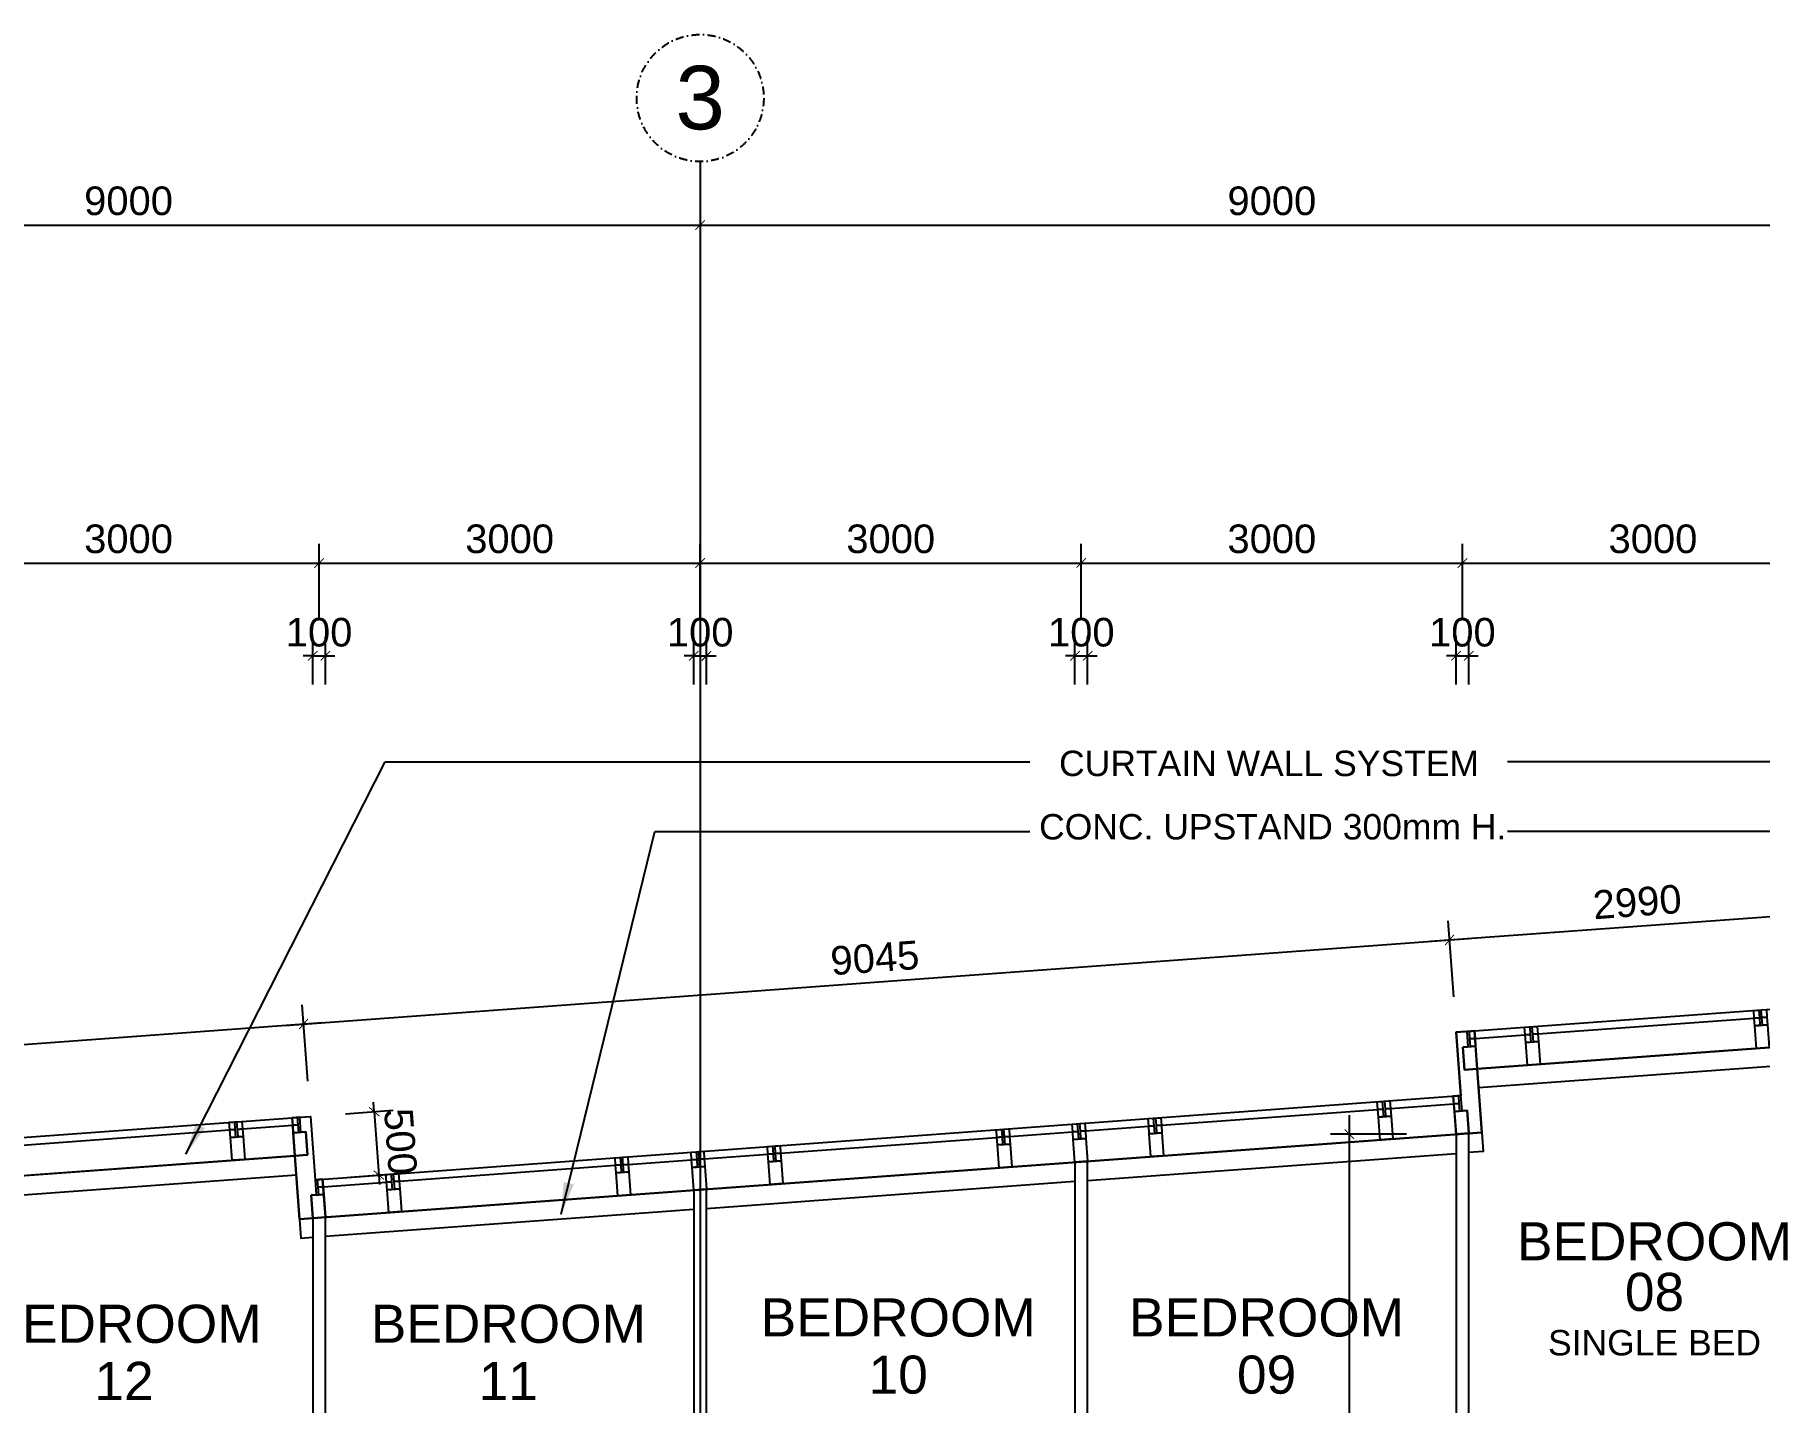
# Model space of a CAD drawing. Header units: millimetres. Extents: x 1500 to 71987, y 7230 to 49618.
# Drawn here: x 22760 to 36339, y 36185 to 46950 of the extents above; entities that cross this region are included whole.
import ezdxf
from ezdxf.enums import TextEntityAlignment as Align

# ---------------------------------------------------------------- set-up
doc = ezdxf.new("R2010")
doc.units = ezdxf.units.MM
doc.header["$MEASUREMENT"] = 0
doc.linetypes.add('CENTERX2', pattern=[101.6, 63.5, -12.7, 12.7, -12.7])
doc.linetypes.add('DASHDOT', pattern=[25.4, 12.7, -6.35, 0, -6.35])
doc.layers.get('0').update_dxf_attribs({"color": 8})
doc.layers.get('Defpoints').update_dxf_attribs({"color": 8})
for name, color, linetype in [('DLN020__', 8, 'DASHDOT'), ('Dry Wall', 8, 'Continuous'), ('GBP Dim', 8, 'Continuous'), ('GBP Text 200', 8, 'Continuous'), ('GBP Text 250', 8, 'Continuous'), ('grid', 8, 'CENTERX2'), ('Kerb', 8, 'Continuous'), ('TEXT Ref', 8, 'Continuous'), ('WINDOW', 8, 'Continuous'), ('WINDOW-MULLION', 8, 'Continuous'), ('zzz-room mix', 8, 'Continuous')]:
    doc.layers.add(name, color=color, linetype=linetype)
doc.styles.add('BH', font='arial.ttf')
doc.styles.add('SWIS721LT450', font='swissl.ttf')
doc.dimstyles.new('200 GBP', dxfattribs={"dimscale": 1.5, "dimtxt": 150, "dimasz": 50, "dimexe": 100, "dimexo": 50, "dimgap": 50, "dimtad": 1, "dimdec": 0, "dimzin": 0, "dimdsep": 46, "dimtxsty": 'BH', "dimblk": 'ARCHTICK', "dimcen": 0.09, "dimdle": 100, "dimclrd": 9, "dimclre": 9, "dimclrt": 1, "dimadec": 0, "dimazin": 0, "dimtfac": 1, "dimtdec": 0, "dimtix": 1, "dimtmove": 2, "dimatfit": 3, "dimldrblk": 'ARCHTICK', "dimfxl": 300, "dimfxlon": 1, "dimtolj": 1, "dimtzin": 0, "dimarcsym": 0})
doc.dimstyles.get("Standard").update_dxf_attribs({"dimtxt": 0.18, "dimasz": 0.18, "dimexe": 0.18, "dimexo": 0.0625, "dimgap": 0.09, "dimtad": 0, "dimtih": 1, "dimtoh": 1, "dimdec": 4, "dimzin": 0, "dimdsep": 46, "dimtxsty": 'Standard', "dimcen": 0.09, "dimadec": 0, "dimazin": 0, "dimtfac": 1, "dimtdec": 4, "dimtofl": 0, "dimtmove": 0, "dimatfit": 3, "dimfxl": 1, "dimtolj": 1, "dimtzin": 0, "dimarcsym": 0})

# ---------------------------------------------------------------- blocks, each defined once
blk = doc.blocks.new('A$C65CE4B9A')
at = {"layer": 'DLN020__', "ltscale": 5}
blk.add_circle((-41000, 11000), 500, dxfattribs=at)
at = {"layer": 'grid', "ltscale": 200}
blk.add_line((-41000, 10500), (-41000, -20450), dxfattribs=at)
at = {"layer": 'DLN020__', "ltscale": 5, "insert": (-41000, 11000), "char_height": 500, "width": 746.16, "attachment_point": 5, "style": 'SWIS721LT450'}
blk.add_mtext('3', dxfattribs=at)
blk = doc.blocks.new('_ArchTick')
at = {"color": 0, "const_width": 0.1}
blk.add_lwpolyline([(0.5, 0.5), (-0.5, -0.5)], dxfattribs=at)
blk = doc.blocks.new('*D206')
at = {"layer": 'Defpoints', "color": 0, "transparency": 16777216}
for p in [(28000, 45950), (37000, 45950), (37000, 45450)]:
    blk.add_point(p, dxfattribs=at)
at = {"layer": 'GBP Dim', "color": 9, "lineweight": -2, "transparency": 16777216}
for p, q in [((28000, 45875), (28000, 45300)), ((37000, 45875), (37000, 45300)), ((27850, 45450), (37150, 45450))]:
    blk.add_line(p, q, dxfattribs=at)
at = {"layer": 'GBP Dim', "color": 9, "lineweight": -2, "transparency": 16777216, "xscale": 75, "yscale": 75, "zscale": 75, "rotation": 180}
blk.add_blockref('_ArchTick', (28000, 45450), dxfattribs=at)
at = {"layer": 'GBP Dim', "color": 9, "lineweight": -2, "transparency": 16777216, "xscale": 75, "yscale": 75, "zscale": 75}
blk.add_blockref('_ArchTick', (37000, 45450), dxfattribs=at)
at = {"layer": 'GBP Dim', "transparency": 16777216, "insert": (32500, 45640), "char_height": 225, "attachment_point": 5, "style": 'BH'}
blk.add_mtext('\\A1;9000', dxfattribs=at)
blk = doc.blocks.new('*D210')
at = {"layer": 'Defpoints', "color": 0, "transparency": 16777216}
for p in [(19000, 45950), (28000, 45950), (28000, 45450)]:
    blk.add_point(p, dxfattribs=at)
at = {"layer": 'GBP Dim', "color": 9, "lineweight": -2, "transparency": 16777216}
for p, q in [((19000, 45875), (19000, 45300)), ((28000, 45875), (28000, 45300)), ((18850, 45450), (28150, 45450))]:
    blk.add_line(p, q, dxfattribs=at)
at = {"layer": 'GBP Dim', "color": 9, "lineweight": -2, "transparency": 16777216, "xscale": 75, "yscale": 75, "zscale": 75, "rotation": 180}
blk.add_blockref('_ArchTick', (19000, 45450), dxfattribs=at)
at = {"layer": 'GBP Dim', "color": 9, "lineweight": -2, "transparency": 16777216, "xscale": 75, "yscale": 75, "zscale": 75}
blk.add_blockref('_ArchTick', (28000, 45450), dxfattribs=at)
at = {"layer": 'GBP Dim', "transparency": 16777216, "insert": (23500, 45640), "char_height": 225, "attachment_point": 5, "style": 'BH'}
blk.add_mtext('\\A1;9000', dxfattribs=at)
blk = doc.blocks.new('*D218')
at = {"layer": 'Defpoints', "color": 0, "transparency": 16777216}
for p in [(25000, 42791), (22000, 37921), (25000, 37639)]:
    blk.add_point(p, dxfattribs=at)
at = {"layer": 'GBP Dim', "color": 9, "lineweight": -2, "transparency": 16777216}
for p, q in [((22000, 42341), (22000, 42941)), ((25000, 42341), (25000, 42941)), ((21850, 42791), (25150, 42791))]:
    blk.add_line(p, q, dxfattribs=at)
at = {"layer": 'GBP Dim', "color": 9, "lineweight": -2, "transparency": 16777216, "xscale": 75, "yscale": 75, "zscale": 75, "rotation": 180}
blk.add_blockref('_ArchTick', (22000, 42791), dxfattribs=at)
at = {"layer": 'GBP Dim', "color": 9, "lineweight": -2, "transparency": 16777216, "xscale": 75, "yscale": 75, "zscale": 75}
blk.add_blockref('_ArchTick', (25000, 42791), dxfattribs=at)
at = {"layer": 'GBP Dim', "transparency": 16777216, "insert": (23500, 42980), "char_height": 225, "attachment_point": 5, "style": 'BH'}
blk.add_mtext('\\A1;3000', dxfattribs=at)
blk = doc.blocks.new('*D219')
at = {"layer": 'Defpoints', "color": 0, "transparency": 16777216}
for p in [(28000, 42791), (28000, 37859), (25000, 37639)]:
    blk.add_point(p, dxfattribs=at)
at = {"layer": 'GBP Dim', "color": 9, "lineweight": -2, "transparency": 16777216}
for p, q in [((25000, 42341), (25000, 42941)), ((28000, 42341), (28000, 42941)), ((24850, 42791), (28150, 42791))]:
    blk.add_line(p, q, dxfattribs=at)
at = {"layer": 'GBP Dim', "color": 9, "lineweight": -2, "transparency": 16777216, "xscale": 75, "yscale": 75, "zscale": 75, "rotation": 180}
blk.add_blockref('_ArchTick', (25000, 42791), dxfattribs=at)
at = {"layer": 'GBP Dim', "color": 9, "lineweight": -2, "transparency": 16777216, "xscale": 75, "yscale": 75, "zscale": 75}
blk.add_blockref('_ArchTick', (28000, 42791), dxfattribs=at)
at = {"layer": 'GBP Dim', "transparency": 16777216, "insert": (26500, 42980), "char_height": 225, "attachment_point": 5, "style": 'BH'}
blk.add_mtext('\\A1;3000', dxfattribs=at)
blk = doc.blocks.new('*D185')
at = {"layer": 'Defpoints', "color": 0, "transparency": 16777216}
for p in [(31000, 42791), (31000, 38079), (28000, 37859)]:
    blk.add_point(p, dxfattribs=at)
at = {"layer": 'GBP Dim', "color": 9, "lineweight": -2, "transparency": 16777216}
for p, q in [((28000, 42341), (28000, 42941)), ((31000, 42341), (31000, 42941)), ((27850, 42791), (31150, 42791))]:
    blk.add_line(p, q, dxfattribs=at)
at = {"layer": 'GBP Dim', "color": 9, "lineweight": -2, "transparency": 16777216, "xscale": 75, "yscale": 75, "zscale": 75, "rotation": 180}
blk.add_blockref('_ArchTick', (28000, 42791), dxfattribs=at)
at = {"layer": 'GBP Dim', "color": 9, "lineweight": -2, "transparency": 16777216, "xscale": 75, "yscale": 75, "zscale": 75}
blk.add_blockref('_ArchTick', (31000, 42791), dxfattribs=at)
at = {"layer": 'GBP Dim', "transparency": 16777216, "insert": (29500, 42980), "char_height": 225, "attachment_point": 5, "style": 'BH'}
blk.add_mtext('\\A1;3000', dxfattribs=at)
blk = doc.blocks.new('*D186')
at = {"layer": 'Defpoints', "color": 0, "transparency": 16777216}
for p in [(34000, 42791), (34000, 38299), (31000, 38079)]:
    blk.add_point(p, dxfattribs=at)
at = {"layer": 'GBP Dim', "color": 9, "lineweight": -2, "transparency": 16777216}
for p, q in [((31000, 42341), (31000, 42941)), ((34000, 42341), (34000, 42941)), ((30850, 42791), (34150, 42791))]:
    blk.add_line(p, q, dxfattribs=at)
at = {"layer": 'GBP Dim', "color": 9, "lineweight": -2, "transparency": 16777216, "xscale": 75, "yscale": 75, "zscale": 75, "rotation": 180}
blk.add_blockref('_ArchTick', (31000, 42791), dxfattribs=at)
at = {"layer": 'GBP Dim', "color": 9, "lineweight": -2, "transparency": 16777216, "xscale": 75, "yscale": 75, "zscale": 75}
blk.add_blockref('_ArchTick', (34000, 42791), dxfattribs=at)
at = {"layer": 'GBP Dim', "transparency": 16777216, "insert": (32500, 42980), "char_height": 225, "attachment_point": 5, "style": 'BH'}
blk.add_mtext('\\A1;3000', dxfattribs=at)
blk = doc.blocks.new('*D187')
at = {"layer": 'Defpoints', "color": 0, "transparency": 16777216}
for p in [(37000, 42791), (37000, 38519), (34000, 38299)]:
    blk.add_point(p, dxfattribs=at)
at = {"layer": 'GBP Dim', "color": 9, "lineweight": -2, "transparency": 16777216}
for p, q in [((34000, 42341), (34000, 42941)), ((37000, 42341), (37000, 42941)), ((33850, 42791), (37150, 42791))]:
    blk.add_line(p, q, dxfattribs=at)
at = {"layer": 'GBP Dim', "color": 9, "lineweight": -2, "transparency": 16777216, "xscale": 75, "yscale": 75, "zscale": 75, "rotation": 180}
blk.add_blockref('_ArchTick', (34000, 42791), dxfattribs=at)
at = {"layer": 'GBP Dim', "color": 9, "lineweight": -2, "transparency": 16777216, "xscale": 75, "yscale": 75, "zscale": 75}
blk.add_blockref('_ArchTick', (37000, 42791), dxfattribs=at)
at = {"layer": 'GBP Dim', "transparency": 16777216, "insert": (35500, 42980), "char_height": 225, "attachment_point": 5, "style": 'BH'}
blk.add_mtext('\\A1;3000', dxfattribs=at)
blk = doc.blocks.new('*D193')
at = {"layer": 'Defpoints', "color": 0, "transparency": 16777216}
for p in [(24878, 39163), (24942, 38287), (18971, 37749)]:
    blk.add_point(p, dxfattribs=at)
at = {"layer": 'GBP Dim', "color": 9, "lineweight": -2, "transparency": 16777216}
for p, q in [((24911, 38714), (24867, 39313)), ((18749, 38714), (25028, 39174)), ((18932, 38276), (18888, 38874))]:
    blk.add_line(p, q, dxfattribs=at)
at = {"layer": 'GBP Dim', "color": 9, "lineweight": -2, "transparency": 16777216, "xscale": 75, "yscale": 75, "zscale": 75}
for p, rotation in [((24878, 39163), 4.194182783190666), ((18899, 38725), 184.1941827831907)]:
    blk.add_blockref('_ArchTick', p, dxfattribs=dict(at, rotation=rotation))
at = {"layer": 'GBP Dim', "transparency": 16777216, "insert": (21875, 39133), "char_height": 225, "attachment_point": 5, "rotation": 4.1942, "style": 'BH'}
blk.add_mtext('\\A1;5995', dxfattribs=at)
blk = doc.blocks.new('*D194')
at = {"layer": 'Defpoints', "color": 0, "transparency": 16777216}
for p in [(33899, 39825), (33963, 38948), (24942, 38287)]:
    blk.add_point(p, dxfattribs=at)
at = {"layer": 'GBP Dim', "color": 9, "lineweight": -2, "transparency": 16777216}
for p, q in [((33932, 39376), (33888, 39974)), ((24729, 39152), (34049, 39836)), ((24911, 38714), (24867, 39313))]:
    blk.add_line(p, q, dxfattribs=at)
at = {"layer": 'GBP Dim', "color": 9, "lineweight": -2, "transparency": 16777216, "xscale": 75, "yscale": 75, "zscale": 75}
for p, rotation in [((33899, 39825), 4.194182783190666), ((24878, 39163), 184.1941827831907)]:
    blk.add_blockref('_ArchTick', p, dxfattribs=dict(at, rotation=rotation))
at = {"layer": 'GBP Dim', "transparency": 16777216, "insert": (29375, 39683), "char_height": 225, "attachment_point": 5, "rotation": 4.1942, "style": 'BH'}
blk.add_mtext('\\A1;9045', dxfattribs=at)
blk = doc.blocks.new('*D195')
at = {"layer": 'Defpoints', "color": 0, "transparency": 16777216}
for p in [(36881, 40043), (36945, 39167), (33963, 38948)]:
    blk.add_point(p, dxfattribs=at)
at = {"layer": 'GBP Dim', "color": 9, "lineweight": -2, "transparency": 16777216}
for p, q in [((36914, 39594), (36870, 40193)), ((33750, 39814), (37031, 40054)), ((33932, 39376), (33888, 39974))]:
    blk.add_line(p, q, dxfattribs=at)
at = {"layer": 'GBP Dim', "color": 9, "lineweight": -2, "transparency": 16777216, "xscale": 75, "yscale": 75, "zscale": 75}
for p, rotation in [((36881, 40043), 4.194182783190666), ((33899, 39825), 184.1941827831907)]:
    blk.add_blockref('_ArchTick', p, dxfattribs=dict(at, rotation=rotation))
at = {"layer": 'GBP Dim', "transparency": 16777216, "insert": (35376, 40123), "char_height": 225, "attachment_point": 5, "rotation": 4.1942, "style": 'BH'}
blk.add_mtext('\\A1;2990', dxfattribs=at)
blk = doc.blocks.new('*D161')
at = {"layer": 'Defpoints', "color": 0, "transparency": 16777216}
for p in [(33111, 38296), (33654, 38296), (33650, 32946)]:
    blk.add_point(p, dxfattribs=at)
at = {"layer": 'GBP Dim', "color": 9, "lineweight": -2, "transparency": 16777216}
for p, q in [((33111, 32796), (33111, 38446)), ((33561, 38296), (32961, 38296)), ((33561, 32946), (32961, 32946))]:
    blk.add_line(p, q, dxfattribs=at)
at = {"layer": 'GBP Dim', "color": 9, "lineweight": -2, "transparency": 16777216, "xscale": 75, "yscale": 75, "zscale": 75}
for p, rotation in [((33111, 38296), 90), ((33111, 32946), 270)]:
    blk.add_blockref('_ArchTick', p, dxfattribs=dict(at, rotation=rotation))
at = {"layer": 'GBP Dim', "transparency": 16777216, "insert": (32921, 35521), "char_height": 225, "attachment_point": 5, "rotation": 90, "style": 'BH'}
blk.add_mtext('\\A1;5350', dxfattribs=at)
blk = doc.blocks.new('*D169')
at = {"layer": 'Defpoints', "color": 0, "transparency": 16777216}
for p in [(24917, 38435), (24953, 37937), (25470, 37975)]:
    blk.add_point(p, dxfattribs=at)
at = {"layer": 'GBP Dim', "color": 9, "lineweight": -2, "transparency": 16777216}
for p, q in [((25209, 38457), (25583, 38484)), ((25434, 38473), (25428, 38548)), ((25434, 38473), (25470, 37975)), ((25246, 37958), (25620, 37986)), ((25470, 37975), (25476, 37900))]:
    blk.add_line(p, q, dxfattribs=at)
at = {"layer": 'GBP Dim', "color": 9, "lineweight": -2, "transparency": 16777216, "xscale": 75, "yscale": 75, "zscale": 75}
for p, rotation in [((25434, 38473), 274.1943084168726), ((25470, 37975), 94.19430841687253)]:
    blk.add_blockref('_ArchTick', p, dxfattribs=dict(at, rotation=rotation))
at = {"layer": 'GBP Dim', "transparency": 16777216, "insert": (25641, 38238), "char_height": 225, "attachment_point": 5, "rotation": 274.1943, "style": 'BH'}
blk.add_mtext('\\A1;500', dxfattribs=at)
blk = doc.blocks.new('*D60')
at = {"layer": 'Defpoints', "color": 0, "transparency": 16777216}
for p in [(34050, 42061), (33950, 41079, 0), (34050, 41079, 0)]:
    blk.add_point(p, dxfattribs=at)
at = {"layer": 'GBP Dim', "color": 9, "lineweight": -2, "transparency": 16777216}
for p, q in [((33950, 41836), (33950, 42211)), ((34050, 41836), (34050, 42211)), ((33950, 42061), (33875, 42061)), ((33950, 42061), (34050, 42061)), ((34050, 42061), (34125, 42061))]:
    blk.add_line(p, q, dxfattribs=at)
at = {"layer": 'GBP Dim', "color": 9, "lineweight": -2, "transparency": 16777216, "xscale": 75, "yscale": 75, "zscale": 75}
blk.add_blockref('_ArchTick', (33950, 42061), dxfattribs=at)
at = {"layer": 'GBP Dim', "color": 9, "lineweight": -2, "transparency": 16777216, "xscale": 75, "yscale": 75, "zscale": 75, "rotation": 180}
blk.add_blockref('_ArchTick', (34050, 42061), dxfattribs=at)
at = {"layer": 'GBP Dim', "transparency": 16777216, "insert": (34000, 42245), "char_height": 225, "attachment_point": 5, "style": 'BH'}
blk.add_mtext('\\A1;100', dxfattribs=at)
blk = doc.blocks.new('*D61')
at = {"layer": 'Defpoints', "color": 0, "transparency": 16777216}
for p in [(31050, 42061), (30950, 41079, 0), (31050, 41079, 0)]:
    blk.add_point(p, dxfattribs=at)
at = {"layer": 'GBP Dim', "color": 9, "lineweight": -2, "transparency": 16777216}
for p, q in [((30950, 41836), (30950, 42211)), ((31050, 41836), (31050, 42211)), ((30950, 42061), (30875, 42061)), ((30950, 42061), (31050, 42061)), ((31050, 42061), (31125, 42061))]:
    blk.add_line(p, q, dxfattribs=at)
at = {"layer": 'GBP Dim', "color": 9, "lineweight": -2, "transparency": 16777216, "xscale": 75, "yscale": 75, "zscale": 75}
blk.add_blockref('_ArchTick', (30950, 42061), dxfattribs=at)
at = {"layer": 'GBP Dim', "color": 9, "lineweight": -2, "transparency": 16777216, "xscale": 75, "yscale": 75, "zscale": 75, "rotation": 180}
blk.add_blockref('_ArchTick', (31050, 42061), dxfattribs=at)
at = {"layer": 'GBP Dim', "transparency": 16777216, "insert": (31000, 42245), "char_height": 225, "attachment_point": 5, "style": 'BH'}
blk.add_mtext('\\A1;100', dxfattribs=at)
blk = doc.blocks.new('*D62')
at = {"layer": 'Defpoints', "color": 0, "transparency": 16777216}
for p in [(28050, 42061), (27950, 41079, 0), (28050, 41079, 0)]:
    blk.add_point(p, dxfattribs=at)
at = {"layer": 'GBP Dim', "color": 9, "lineweight": -2, "transparency": 16777216}
for p, q in [((27950, 41836), (27950, 42211)), ((28050, 41836), (28050, 42211)), ((27950, 42061), (27875, 42061)), ((27950, 42061), (28050, 42061)), ((28050, 42061), (28125, 42061))]:
    blk.add_line(p, q, dxfattribs=at)
at = {"layer": 'GBP Dim', "color": 9, "lineweight": -2, "transparency": 16777216, "xscale": 75, "yscale": 75, "zscale": 75}
blk.add_blockref('_ArchTick', (27950, 42061), dxfattribs=at)
at = {"layer": 'GBP Dim', "color": 9, "lineweight": -2, "transparency": 16777216, "xscale": 75, "yscale": 75, "zscale": 75, "rotation": 180}
blk.add_blockref('_ArchTick', (28050, 42061), dxfattribs=at)
at = {"layer": 'GBP Dim', "transparency": 16777216, "insert": (28000, 42245), "char_height": 225, "attachment_point": 5, "style": 'BH'}
blk.add_mtext('\\A1;100', dxfattribs=at)
blk = doc.blocks.new('*D63')
at = {"layer": 'Defpoints', "color": 0, "transparency": 16777216}
for p in [(25050, 42061), (24950, 41079, 0), (25050, 41079, 0)]:
    blk.add_point(p, dxfattribs=at)
at = {"layer": 'GBP Dim', "color": 9, "lineweight": -2, "transparency": 16777216}
for p, q in [((24950, 41836), (24950, 42211)), ((25050, 41836), (25050, 42211)), ((24950, 42061), (24875, 42061)), ((24950, 42061), (25050, 42061)), ((25050, 42061), (25125, 42061))]:
    blk.add_line(p, q, dxfattribs=at)
at = {"layer": 'GBP Dim', "color": 9, "lineweight": -2, "transparency": 16777216, "xscale": 75, "yscale": 75, "zscale": 75}
blk.add_blockref('_ArchTick', (24950, 42061), dxfattribs=at)
at = {"layer": 'GBP Dim', "color": 9, "lineweight": -2, "transparency": 16777216, "xscale": 75, "yscale": 75, "zscale": 75, "rotation": 180}
blk.add_blockref('_ArchTick', (25050, 42061), dxfattribs=at)
at = {"layer": 'GBP Dim', "transparency": 16777216, "insert": (25000, 42245), "char_height": 225, "attachment_point": 5, "style": 'BH'}
blk.add_mtext('\\A1;100', dxfattribs=at)
blk = doc.blocks.new('CURTAIN WALL')
at = {"layer": 'WINDOW-MULLION', "ltscale": 100}
blk.add_line((-10, 300), (10, 300), dxfattribs=at)
for points in [[(-50, 300), (-10, 300), (-10, 240), (-50, 240), (-50, 300)], [(10, 300), (50, 300), (50, 240), (10, 240), (10, 300)], [(-50, 240), (-10, 240), (-10, 180), (-50, 180), (-50, 240)], [(10, 240), (50, 240), (50, 180), (10, 180), (10, 240)]]:
    blk.add_lwpolyline(points, dxfattribs=at)
at = {"layer": 'WINDOW-MULLION'}
blk.add_lwpolyline([(-50, 180), (50, 180), (50, 0), (-50, 0)], close=True, dxfattribs=at)
blk = doc.blocks.new('A$C2EC83355')
at = {"ltscale": 100}
blk.add_line((-60, 180), (-40, 180), dxfattribs=at)
for points in [[(-40, 300), (-100, 300), (-100, 0), (0, 0), (0, 180), (-40, 180), (-40, 300)], [(-100, 300), (-60, 300), (-60, 240), (-100, 240), (-100, 300)], [(-100, 240), (-60, 240), (-60, 180), (-100, 180), (-100, 240)]]:
    blk.add_lwpolyline(points, dxfattribs=at)
blk.add_lwpolyline([(-100, 180), (0, 180), (0, 0), (-100, 0)], close=True)
blk = doc.blocks.new('A$C05020688')
at = {"ltscale": 100}
blk.add_line((-60, 180), (-40, 180), dxfattribs=at)
for points in [[(-100, 180), (-100, 0), (0, 0), (0, 300), (-60, 300), (-60, 180), (-100, 180)], [(-40, 300), (0, 300), (0, 240), (-40, 240), (-40, 300)], [(-40, 240), (0, 240), (0, 180), (-40, 180), (-40, 240)]]:
    blk.add_lwpolyline(points, dxfattribs=at)
blk.add_lwpolyline([(-100, 180), (0, 180), (0, 0), (-100, 0)], close=True)

msp = doc.modelspace()

# ---------------------------------------------------------------- linework, layer by layer
at = {"layer": 'Dry Wall'}
for points in [[(33950, 33591.5), (34050, 33591.5), (34050, 38303.1), (33950, 38295.7), (33950, 33591.5)], [(31050, 35369.6), (31050, 38083.1), (30950, 38075.8), (30950, 35369.6), (31050, 35369.6)], [(28050, 34550), (28050, 37863.1), (27950, 37855.8), (27950, 34550)], [(25050, 34929.6), (25050, 37643.1), (24950, 37635.8), (24950, 34929.6)]]:
    msp.add_lwpolyline(points, dxfattribs=at)
at = {"layer": 'Kerb'}
for p, q in [((36820.8, 38857.2), (34128, 38659.7)), ((22050, 37774.4), (24820.8, 37977.2))]:
    msp.add_line(p, q, dxfattribs=at)
for points in [[(34153.6, 38310.7), (34164.6, 38161.1), (34050, 38152.7)], [(31050, 37932.7), (33950, 38145.4)], [(28050, 37712.7), (30950, 37925.4)], [(24846.4, 37628.2), (24857.4, 37478.6), (24950, 37485.4)], [(25050, 37492.7), (27950, 37705.4)]]:
    msp.add_lwpolyline(points, dxfattribs=at)
at = {"layer": 'WINDOW'}
for points in [[(18988, 37499.4), (18951.4, 37998.9), (24931.5, 38436.6), (24968.1, 37937.9), (28005.7, 38160.7), (33988, 38599.4), (33951.5, 39098), (36931.5, 39316.6), (36968.1, 38817.9), (39988, 39039.4), (39951.5, 39538), (42931.5, 39756.6), (42968.1, 39257.9), (48931.5, 39695.5), (48968.1, 39196.6), (55535.6, 39678.2), (55591.2, 38920.7)], [(18988, 37499.4), (18951.4, 37998.9), (24931.5, 38436.6), (24968.1, 37937.9), (28005.7, 38160.7), (33988, 38599.4), (33951.5, 39098), (36931.5, 39316.6), (36968.1, 38817.9), (39988, 39039.4), (39951.5, 39538), (42931.5, 39756.6), (42968.1, 39257.9), (48931.5, 39695.5), (48968.1, 39196.6), (55535.6, 39678.2), (55596.7, 38845.7)], [(19049.9, 37203.1), (19153.1, 37210.5), (19153.1, 37210.5), (19116.8, 37710.1), (24809.8, 38126.8), (24846.4, 37628.2), (28027.6, 37861.5), (34153.6, 38310.7), (34117, 38809.3), (36809.8, 39006.8), (36846.4, 38508.2), (40153.6, 38750.7), (40117, 39249.4), (42813.7, 39447.1), (42850.3, 38948.4), (48813.7, 39385.8), (48850.3, 38887.1), (52050, 39121.8)], [(34594.1, 39085), (36297.6, 39209.9)], [(34099.5, 39048.7), (34494.4, 39077.7)], [(31630.7, 38366.3), (33334.2, 38491.2)], [(33433.9, 38498.6), (33932.6, 38535.1)], [(22594.1, 38205.3), (24297.6, 38330)], [(24397.4, 38337.2), (24792.3, 38366.2)], [(30435.6, 38278.7), (30934.3, 38315.3)], [(31032.3, 38322.4), (31531, 38359)], [(28633.4, 38146.5), (30335.9, 38271.4)], [(25630.7, 37926.3), (27334.2, 38051.2)], [(27433.9, 38058.5), (27932.7, 38095.1)], [(28032.4, 38102.4), (28533.7, 38139.2)], [(25032.3, 37882.4), (25531, 37919)]]:
    msp.add_lwpolyline(points, dxfattribs=at)
at = {"layer": 'WINDOW-MULLION'}
for points in [[(34035.2, 39104.1), (33951.5, 39098), (33988, 38599.3)], [(24847.7, 38430.4), (24931.5, 38436.5), (24968.1, 37937.9)]]:
    msp.add_lwpolyline(points, dxfattribs=at)
at = {"layer": 'zzz-room mix'}
msp.add_lwpolyline([(36809.8, 39006.8), (34117, 38809.3), (34153.6, 38310.7), (24846.4, 37628.7), (24809.8, 38126.8), (19116.9, 37709.4)], dxfattribs=at)

# ---------------------------------------------------------------- block references
at = {"layer": 'TEXT Ref'}
msp.add_blockref('A$C65CE4B9A', (69000, 35450), dxfattribs=at)
at = {"layer": 'WINDOW-MULLION'}
for name, p, rotation in [('CURTAIN WALL', (36365, 38974.2), 4.194182774196734), ('A$C05020688', (34117, 38809.3), 4.194182783392757), ('CURTAIN WALL', (34561.8, 38842), 4.194182774196734), ('A$C2EC83355', (34050, 38303.1), 4.194182783392757), ('A$C2EC83355', (24909.6, 38134.2), 4.194182783392806), ('CURTAIN WALL', (33401.6, 38255.5), 4.194182774196734), ('CURTAIN WALL', (24365, 38094.3), 4.194182774196734), ('CURTAIN WALL', (30403.3, 38035.7), 4.194182774196734), ('CURTAIN WALL', (31000, 38079.4), 4.194182774196734), ('CURTAIN WALL', (31598.4, 38123.3), 4.194182774196734), ('CURTAIN WALL', (28000, 37859.4), 4.194182774196734), ('CURTAIN WALL', (28601.1, 37903.5), 4.194182774196734), ('CURTAIN WALL', (27401.6, 37815.5), 4.194182774196734), ('A$C05020688', (25049.9, 37643.1), 4.194182783392757), ('CURTAIN WALL', (25598.4, 37683.3), 4.194182774196719)]:
    msp.add_blockref(name, p, dxfattribs=dict(at, rotation=rotation))

# ---------------------------------------------------------------- texts
at = {"layer": 'GBP Text 200', "style": 'BH'}
for s, p in [('CURTAIN WALL SYSTEM ', (30824.8, 41114.2)), ('CONC. UPSTAND 300mm H.', (30667.6, 40615.4))]:
    msp.add_text(s, height=200, dxfattribs=at).set_placement(p)
msp.add_text('SINGLE BED', height=200, dxfattribs=at).set_placement((35512.4, 36555.2), align=Align.CENTER)
at = {"layer": 'GBP Text 250', "style": 'BH'}
for s, p in [('BEDROOM', (35512.4, 37303.2)), ('08', (35512.4, 36905.2)), ('BEDROOM', (23464.3, 36654.3)), ('BEDROOM', (26489.8, 36654.3)), ('BEDROOM', (29558.6, 36704.3)), ('BEDROOM', (32458.6, 36704.3)), ('10', (29558.6, 36254.3)), ('09', (32458.6, 36254.3)), ('12', (23464.3, 36204.3)), ('11', (26489.8, 36204.3))]:
    msp.add_text(s, height=300, dxfattribs=at).set_placement(p, align=Align.CENTER)

# ---------------------------------------------------------------- dimensions: what is measured, and where the dimension line sits
at = {"layer": 'GBP Dim'}
for base, p1, p2, picture, middle in [((28000, 45450), (19000, 45950), (28000, 45950), '*D210', (23500, 45639.9)), ((37000, 45450), (28000, 45950), (37000, 45950), '*D206', (32500, 45639.9)), ((25000, 42790.5), (22000, 37921.1), (25000, 37639.4), '*D218', (23500, 42980.5)), ((28000, 42790.5), (25000, 37639.4), (28000, 37859.4), '*D219', (26500, 42980.5)), ((30999.6, 42790.5), (28000, 37859.4), (30999.6, 38079.4), '*D185', (29499.8, 42980.5)), ((34000, 42790.5), (30999.6, 38079.4), (34000, 38299.4), '*D186', (32499.8, 42980.5)), ((37000, 42790.5), (34000, 38299.3), (37000, 38519.4), '*D187', (35500, 42980.5))]:
    dim = msp.add_linear_dim(base=base, p1=p1, p2=p2, dimstyle='200 GBP', override={"dimclrt": 256, "dimfxl": 300, "dimfxlon": 1}, dxfattribs=at)
    dim.commit()
    dim.dimension.update_dxf_attribs({"geometry": picture, "text_midpoint": middle})
for base, p1, p2, picture, middle in [((25050, 42061.1), (24950, 41079.1, 0), (25050, 41079.1, 0), '*D63', (25000, 42244.6)), ((28050, 42061.1), (27950, 41079.1, 0), (28050, 41079.1, 0), '*D62', (28000, 42244.6)), ((31049.6, 42061.1), (30949.6, 41079.1, 0), (31049.6, 41079.1, 0), '*D61', (30999.6, 42244.6)), ((34050, 42061.1), (33950, 41079.1, 0), (34050, 41079.1, 0), '*D60', (34000, 42244.6))]:
    dim = msp.add_linear_dim(base=base, p1=p1, p2=p2, dimstyle='200 GBP', override={"dimclrt": 256, "dimfxl": 150}, dxfattribs=at)
    dim.commit()
    dim.dimension.update_dxf_attribs({"geometry": picture, "text_midpoint": middle, "dimtype": 160})
for base, p1, p2, picture, middle in [((36881.2, 40043.2), (33963.4, 38948.5), (36945.5, 39167.2), '*D195', (35376.3, 40123.2)), ((33899.2, 39824.5), (24942.5, 38287), (33963.4, 38948.5), '*D194', (29374.8, 39683.1)), ((24878.2, 39163), (18970.6, 37748.7), (24942.5, 38287), '*D193', (21874.8, 39133.1))]:
    dim = msp.add_linear_dim(base=base, p1=p1, p2=p2, angle=4.19418, dimstyle='200 GBP', override={"dimclrt": 256}, dxfattribs=at)
    dim.commit()
    dim.dimension.update_dxf_attribs({"geometry": picture, "text_midpoint": middle})
dim = msp.add_aligned_dim(p1=(24916.6, 38435.5), p2=(24953.1, 37936.8), distance=518.5, dimstyle='200 GBP', override={"dimclrt": 256, "dimfxl": 150}, dxfattribs=at)
dim.commit()
dim.dimension.update_dxf_attribs({"geometry": '*D169', "text_midpoint": (25641.3, 38237.9)})
dim = msp.add_linear_dim(base=(33110.6, 38295.7), p1=(33650, 32945.9), p2=(33654.1, 38295.7), angle=90, dimstyle='200 GBP', override={"dimclrt": 256}, dxfattribs=at)
dim.commit()
dim.dimension.update_dxf_attribs({"geometry": '*D161', "text_midpoint": (32920.6, 35521.2), "dimtype": 160})

# ---------------------------------------------------------------- leaders
at = {"layer": 'GBP Text 200'}
for points in [[(23952, 38139.2), (25519.6, 41227.7), (30594.4, 41227.7)], [(41144.8, 39399.9), (39938.1, 41227.7), (34353.8, 41227.7)], [(26905.7, 37668), (27642.1, 40677.4), (30594.4, 40677.4)], [(38381.6, 38509.4), (37489.9, 40677.4), (34353.8, 40677.4)]]:
    msp.add_leader(points, dimstyle='Standard', override={"dimscale": 2, "dimtxt": 200, "dimasz": 125, "dimexe": 166.67, "dimexo": 100, "dimgap": 100, "dimtih": 0, "dimtoh": 0, "dimdec": 0, "dimrnd": 5.001, "dimtxsty": 'BH', "dimdle": 166.666667, "dimclrd": 9, "dimclre": 9, "dimclrt": 1, "dimtdec": 0, "dimtix": 1, "dimtofl": 1, "dimtmove": 2, "dimfxl": 50}, dxfattribs=at)

doc.saveas('drawing.dxf')
